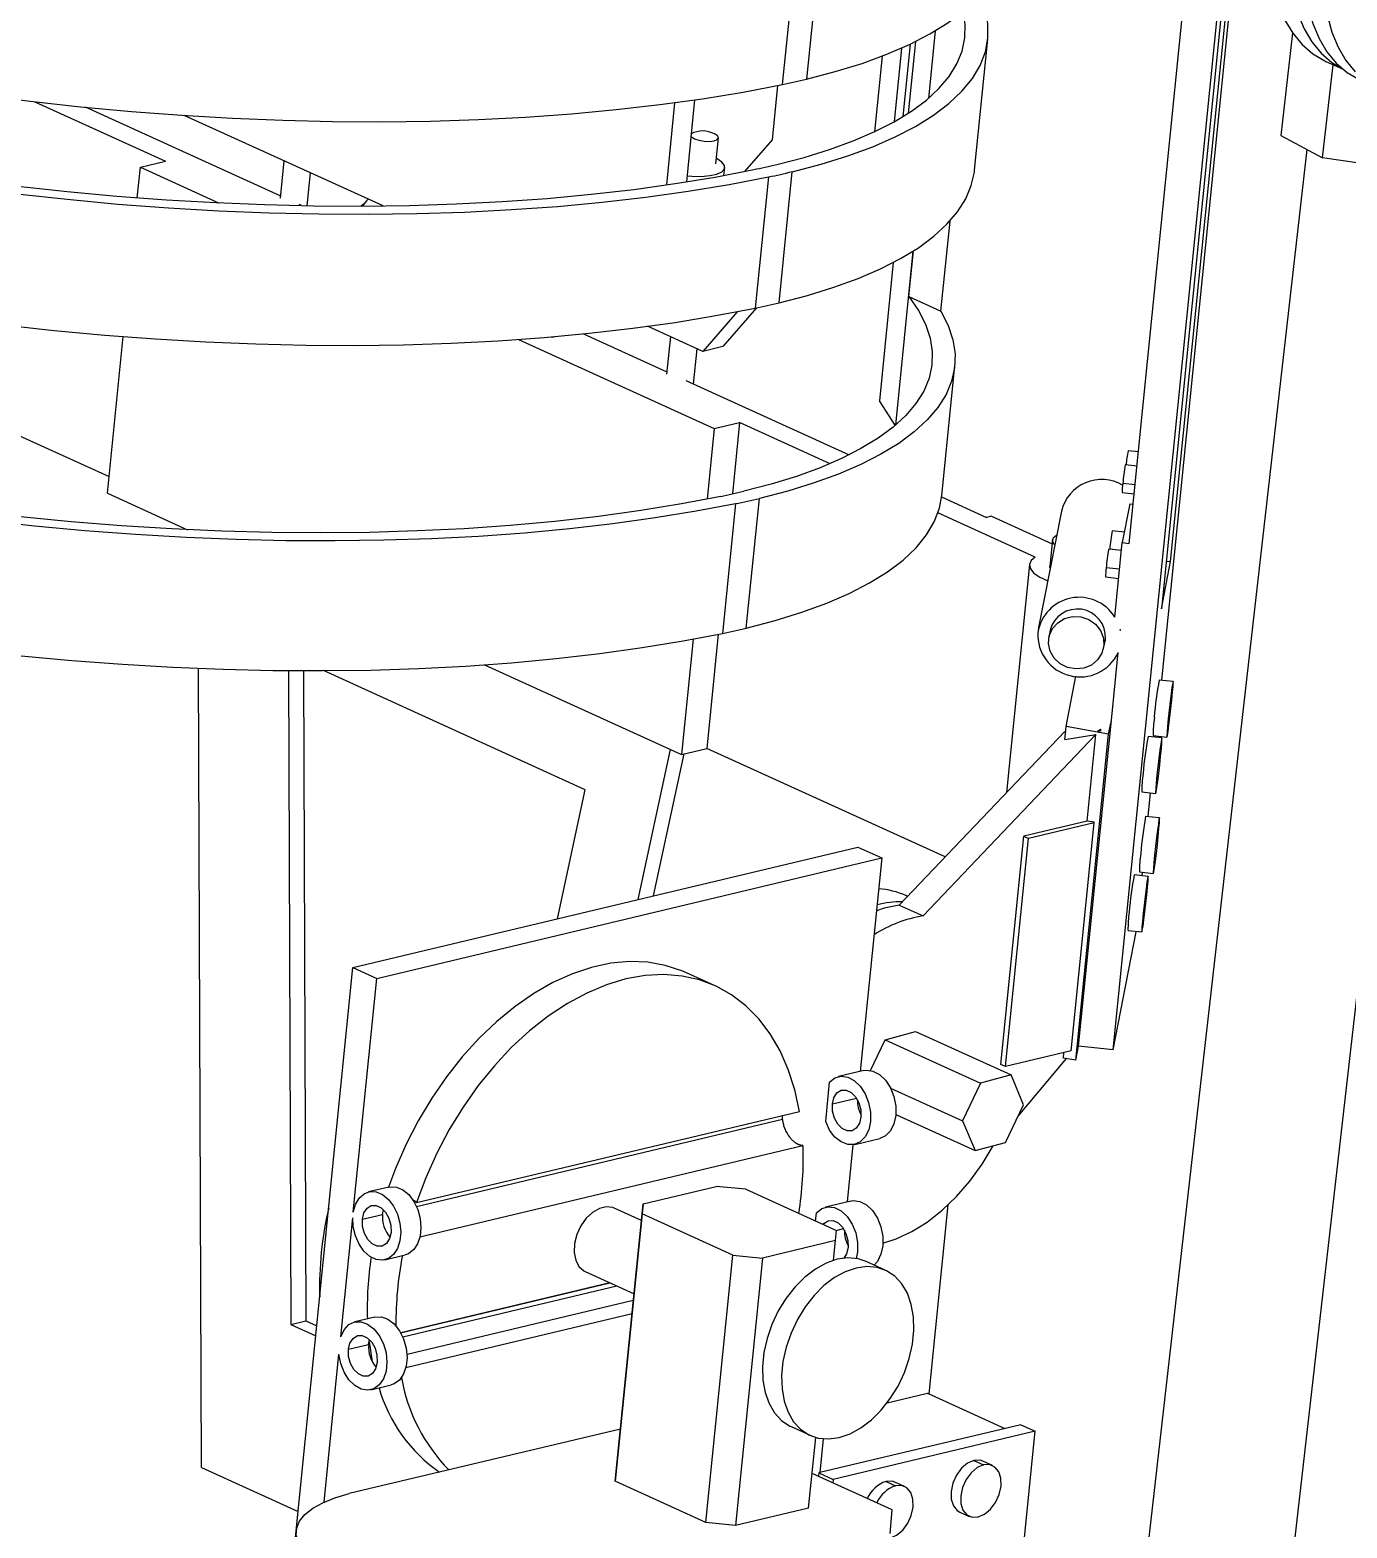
# Model space of a CAD drawing. Header units: inches. Extents: x 0.1 to 8.4, y -6.9 to 10.9.
# Drawn here: x 3.465 to 5.323, y 2.218 to 4.331 of the extents above; entities that cross this region are included whole.
import ezdxf

# ---------------------------------------------------------------- set-up
doc = ezdxf.new("R2010")
doc.units = ezdxf.units.IN
doc.header["$MEASUREMENT"] = 0

msp = doc.modelspace()

# ---------------------------------------------------------------- linework, layer by layer
at = {"color": 7, "linetype": 'Continuous', "lineweight": 25}
for p, q in [((5.0158, 3.6066), (5.2223, 5.657)), ((4.9933, 2.8921), (5.1583, 4.5307)), ((5.1634, 4.5301), (5.0611, 3.5143)), ((5.1739, 4.5289), (5.0615, 3.4134)), ((5.0741, 3.5809), (5.1696, 4.5294)), ((4.527, 4.2539), (4.5457, 4.4389)), ((4.5793, 4.4464), (4.5607, 4.2614)), ((4.7144, 4.3145), (4.7042, 4.2134)), ((4.7421, 4.3295), (4.7325, 4.2343)), ((4.7977, 4.1329), (4.8163, 4.3179)), ((5.2461, 4.3267), (5.2297, 4.1821)), ((4.6673, 4.2939), (4.6566, 4.1872)), ((4.6947, 4.3052), (4.6843, 4.2013)), ((5.2886, 4.1503), (5.3035, 4.2818)), ((5.2932, 4.2865), (5.3166, 4.2758)), ((4.5197, 4.2524), (4.512, 4.1759)), ((3.4724, 4.2295), (3.6567, 4.1456)), ((4.3747, 4.2282), (4.363, 4.1122)), ((4.4029, 4.2322), (4.3912, 4.1165)), ((3.8185, 4.0967), (3.5436, 4.2218)), ((3.9635, 4.0826), (3.6831, 4.2102)), ((4.4327, 4.1419), (4.4364, 4.1787)), ((4.512, 4.1759), (4.4732, 4.1311)), ((5.2297, 4.1821), (5.2886, 4.1503)), ((3.6211, 4.1371), (3.6567, 4.1456)), ((3.8235, 4.1463), (3.8181, 4.0934)), ((5.2665, 4.1622), (4.9791, 1.6386)), ((5.6475, 4.098), (5.2886, 4.1503)), ((3.6168, 4.0942), (3.6211, 4.1371)), ((3.6211, 4.1371), (3.7312, 4.087)), ((3.8566, 4.0829), (3.8613, 4.1291)), ((4.4442, 4.1256), (4.4453, 4.1368)), ((4.507, 4.1235), (4.4883, 3.9385)), ((4.522, 3.9459), (4.5406, 4.1309)), ((3.8484, 4.083), (3.8453, 4.0845)), ((4.7503, 3.9341), (4.7631, 4.0612)), ((4.7108, 4.0186), (4.6861, 3.7734)), ((4.7052, 3.9546), (4.7117, 4.0191)), ((4.683, 4.0027), (4.6634, 3.8076)), ((4.7052, 3.9546), (4.7503, 3.9341)), ((4.4627, 3.9334), (4.4143, 3.8774)), ((4.49, 3.9388), (4.4427, 3.8842)), ((4.4143, 3.8774), (4.3365, 3.9128)), ((3.5748, 3.6772), (3.597, 3.8982)), ((4.1546, 3.8943), (4.4306, 3.7686)), ((4.2009, 3.8979), (4.202, 3.8974)), ((4.202, 3.8974), (4.2061, 3.8983)), ((4.2459, 3.9021), (4.3636, 3.8485)), ((4.3686, 3.8982), (4.3632, 3.8452)), ((3.2055, 3.87), (3.5771, 3.7008)), ((4.4014, 3.8313), (4.4064, 3.881)), ((4.4427, 3.8842), (4.4143, 3.8774)), ((4.7514, 3.674), (4.7699, 3.8569)), ((4.3904, 3.8363), (4.6208, 3.7314)), ((4.6857, 3.7731), (4.6634, 3.8076)), ((4.4306, 3.7686), (4.4206, 3.669)), ((4.4306, 3.7686), (4.4662, 3.7771)), ((4.4662, 3.7771), (4.4561, 3.6763)), ((4.5939, 3.719), (4.4662, 3.7771)), ((5.0288, 3.7355), (5.0141, 3.7371)), ((5.0268, 3.7155), (5.0103, 3.7174)), ((3.5748, 3.6772), (3.6874, 3.6259)), ((5.0059, 3.6783), (5.0229, 3.6764)), ((4.4605, 3.6625), (4.4421, 3.4796)), ((4.4757, 3.4871), (4.4942, 3.67)), ((4.7512, 3.6721), (4.8145, 3.6432)), ((5.0167, 3.6622), (5.006, 3.6077)), ((5.0167, 3.6622), (5.0214, 3.6617)), ((4.8831, 3.5873), (4.746, 3.6497)), ((4.8217, 3.6449), (4.8145, 3.6432)), ((4.8217, 3.6449), (4.9069, 3.6061)), ((4.9201, 3.652), (4.8876, 3.4856)), ((5.009, 3.6226), (4.9919, 3.6245)), ((4.9075, 3.6114), (4.9038, 3.5746)), ((5.0049, 3.5964), (4.9869, 3.5984)), ((4.9955, 3.5027), (5.006, 3.6077)), ((5.006, 3.6077), (5.0158, 3.6066)), ((4.8751, 3.577), (4.8427, 3.2551)), ((5.0611, 3.5143), (5.0741, 3.5809)), ((5.0679, 3.5815), (5.0741, 3.5809)), ((4.9825, 3.5593), (5.001, 3.5572)), ((4.4007, 3.4715), (4.3843, 3.3087)), ((4.4361, 3.4784), (4.4199, 3.3172)), ((4.9044, 3.484), (4.9024, 3.474)), ((4.9797, 3.4589), (4.9817, 3.4689)), ((4.9821, 3.4721), (4.9802, 3.4621)), ((4.9821, 3.4721), (4.9817, 3.4689)), ((5.0031, 3.4852), (5.0036, 3.4851)), ((5.0034, 3.4835), (5.0036, 3.4851)), ((4.9907, 3.3574), (5.0003, 3.4525)), ((3.7074, 2.3031), (3.7033, 3.4303)), ((3.83, 3.4272), (3.8333, 2.5049)), ((3.8514, 3.427), (3.8547, 2.51)), ((4.2486, 3.259), (3.8794, 3.4271)), ((4.1063, 3.4353), (4.3843, 3.3087)), ((4.9267, 3.3484), (4.9405, 3.4191)), ((5.0777, 3.4116), (5.0582, 3.4138)), ((4.6915, 3.0963), (4.9248, 3.3414)), ((4.9248, 3.3299), (4.9267, 3.3484)), ((4.9868, 3.3373), (4.9267, 3.3484)), ((4.9444, 2.8975), (4.9907, 3.3574)), ((4.9713, 3.3422), (4.973, 3.3414)), ((4.973, 3.3414), (4.976, 3.3445)), ((4.9758, 3.3421), (4.973, 3.3414)), ((4.9758, 3.3421), (4.976, 3.3445)), ((4.9868, 3.3373), (4.9907, 3.3574)), ((4.7251, 3.081), (4.9689, 3.3371)), ((4.9248, 3.3299), (4.9689, 3.3371)), ((4.9405, 2.8774), (4.9868, 3.3373)), ((4.9566, 3.2149), (4.9689, 3.3371)), ((5.0618, 3.3321), (5.0423, 3.3342)), ((5.0494, 3.3355), (5.069, 3.3334)), ((5.0536, 3.3351), (5.0534, 3.333)), ((4.3234, 3.1042), (4.369, 3.3157)), ((4.3448, 3.1093), (4.3879, 3.3096)), ((4.3843, 3.3087), (4.4199, 3.3172)), ((4.7561, 3.1642), (4.4199, 3.3172)), ((4.2094, 3.077), (4.2486, 3.259)), ((5.0335, 3.256), (5.0531, 3.2538)), ((5.0455, 3.2546), (5.0421, 3.2211)), ((4.9566, 3.2149), (4.8672, 3.1936)), ((4.9665, 3.2126), (4.8739, 3.1905)), ((4.9341, 2.8907), (4.9665, 3.2126)), ((4.9666, 3.2131), (4.9566, 3.2149)), ((4.9665, 3.2126), (4.9666, 3.2131)), ((5.0585, 3.2193), (5.039, 3.2215)), ((4.8348, 2.8717), (4.8672, 3.1936)), ((4.8672, 3.1936), (4.8739, 3.1905)), ((3.9209, 3.0082), (4.6332, 3.1781)), ((4.6332, 3.1781), (4.6668, 3.1628)), ((4.8415, 2.8686), (4.8739, 3.1905)), ((3.9546, 2.9929), (4.6668, 3.1628)), ((4.6668, 3.1628), (4.6365, 2.8618)), ((5.0424, 3.1367), (5.0228, 3.1389)), ((5.0302, 3.1432), (5.0498, 3.141)), ((5.0342, 3.1428), (5.0337, 3.1377)), ((4.7032, 3.1086), (4.7008, 3.1097)), ((4.6915, 3.0963), (4.7251, 3.081)), ((4.9933, 2.8921), (5.0257, 3.0585)), ((5.0141, 3.0607), (5.0336, 3.0585)), ((5.0258, 3.0594), (5.0257, 3.0585)), ((3.643, 0.2488), (3.9209, 3.0082)), ((3.9209, 3.0082), (3.9546, 2.9929)), ((4.4319, 2.9825), (4.3916, 3.0008)), ((3.9213, 2.6631), (3.9546, 2.9929)), ((4.6716, 2.9065), (4.7145, 2.9179)), ((4.7145, 2.9179), (4.8491, 2.8567)), ((4.651, 2.8631), (4.6716, 2.9065)), ((4.6716, 2.9065), (4.8062, 2.8452)), ((4.9405, 2.8774), (4.9444, 2.8975)), ((4.9933, 2.8921), (4.9444, 2.8975)), ((4.9341, 2.8907), (4.8415, 2.8686)), ((4.9271, 2.8798), (4.8587, 2.7984)), ((4.923, 2.8806), (4.9237, 2.8882)), ((4.9405, 2.8774), (4.923, 2.8806)), ((4.6414, 2.8629), (4.6058, 2.8544)), ((4.8491, 2.8567), (4.8062, 2.8452)), ((4.8415, 2.8686), (4.8348, 2.8717)), ((4.8666, 2.8148), (4.8491, 2.8567)), ((4.5877, 2.791), (4.5933, 2.8466)), ((4.6793, 2.8381), (4.7809, 2.7919)), ((4.8062, 2.8452), (4.7809, 2.7919)), ((4.8412, 2.7615), (4.8666, 2.8148)), ((4.0104, 2.6766), (4.5507, 2.8054)), ((4.5269, 2.7944), (4.527, 2.7997)), ((4.6866, 2.8009), (4.7983, 2.75)), ((4.7809, 2.7919), (4.7983, 2.75)), ((4.0155, 2.6283), (4.5557, 2.7572)), ((4.6261, 2.7582), (4.6179, 2.6777)), ((4.6287, 2.7587), (4.6643, 2.7672)), ((4.7983, 2.75), (4.8412, 2.7615)), ((4.8239, 2.7569), (4.8238, 2.7567)), ((3.9716, 2.6985), (3.9431, 2.6917)), ((4.3302, 2.6749), (4.4334, 2.6995)), ((4.475, 2.6954), (4.4334, 2.6995)), ((4.475, 2.6954), (4.6029, 2.6372)), ((3.9628, 2.6599), (3.9641, 2.6665)), ((4.0082, 2.6788), (4.0068, 2.6784)), ((4.3278, 2.6514), (4.2892, 2.6689)), ((4.2922, 2.2978), (4.3302, 2.6749)), ((4.3302, 2.6749), (4.329, 2.6606)), ((4.6232, 2.6789), (4.5876, 2.6704)), ((4.7602, 2.6734), (4.7334, 2.4068)), ((3.9037, 2.4875), (3.9206, 2.6552)), ((3.9343, 2.6531), (3.9628, 2.6599)), ((4.329, 2.6606), (4.291, 2.2835)), ((4.4569, 2.6024), (4.329, 2.6606)), ((4.5735, 2.6506), (4.5747, 2.6622)), ((4.6017, 2.623), (4.4984, 2.5983)), ((4.5989, 2.5953), (4.6017, 2.623)), ((4.6017, 2.623), (4.6029, 2.6372)), ((3.9659, 2.596), (3.9944, 2.6028)), ((4.4189, 2.2253), (4.4569, 2.6024)), ((4.4569, 2.6024), (4.4984, 2.5983)), ((4.2484, 2.5793), (4.3174, 2.548)), ((4.4984, 2.5983), (4.4604, 2.2212)), ((4.6718, 2.5813), (4.6449, 2.5935)), ((3.9882, 2.4931), (4.2833, 2.5635)), ((3.9519, 2.5151), (3.9234, 2.5083)), ((3.9956, 2.444), (4.3146, 2.52)), ((3.8333, 2.5049), (3.8547, 2.51)), ((3.8333, 2.5049), (3.8686, 2.4888)), ((3.8547, 2.51), (3.87, 2.503)), ((3.9147, 2.4697), (3.9431, 2.4764)), ((3.9431, 2.4764), (3.9445, 2.4831)), ((3.9438, 2.4805), (3.9482, 2.452)), ((3.8802, 2.2541), (3.9012, 2.4629)), ((3.9463, 2.4126), (3.9748, 2.4194)), ((4.6745, 2.3942), (4.7314, 2.4078)), ((4.7314, 2.4078), (4.8406, 2.358)), ((4.2982, 2.3573), (3.9156, 2.2661)), ((4.5388, 2.3606), (4.5658, 2.3484)), ((4.8628, 2.3634), (4.5795, 2.2958)), ((4.883, 2.3542), (4.5981, 2.2862)), ((4.6977, 0.5145), (4.883, 2.3542)), ((4.8628, 2.3634), (4.883, 2.3542)), ((4.5637, 2.2458), (4.5737, 2.3455)), ((4.5843, 2.3435), (4.5795, 2.2958)), ((4.7968, 2.3129), (4.8103, 2.3067)), ((4.8229, 2.3058), (4.8094, 2.3119)), ((3.7074, 2.3031), (3.8437, 2.2411)), ((4.291, 2.2835), (4.2922, 2.2978)), ((4.4189, 2.2253), (4.291, 2.2835)), ((4.6813, 2.2433), (4.5686, 2.2946)), ((4.5779, 2.2954), (4.5774, 2.2906)), ((4.5795, 2.2958), (4.5779, 2.2954)), ((4.5779, 2.2954), (4.5981, 2.2862)), ((4.5981, 2.2862), (4.5976, 2.2814)), ((4.6728, 2.2833), (4.6863, 2.2772)), ((4.6989, 2.2762), (4.6854, 2.2823)), ((4.5637, 2.2458), (4.4604, 2.2212)), ((4.6786, 2.2099), (4.6813, 2.2433)), ((4.7768, 2.2402), (4.7902, 2.2341)), ((4.4604, 2.2212), (4.4189, 2.2253))]:
    msp.add_line(p, q, dxfattribs=at)
at = {"color": 8, "linetype": 'Continuous', "lineweight": 25}
for p, q in [((4.6968, 4.2087), (4.7071, 4.3109)), ((5.1744, 1.5412), (5.4685, 4.1241)), ((5.0241, 3.6892), (5.0068, 3.6912)), ((5.0049, 3.5964), (4.9884, 3.5983)), ((5.0023, 3.5701), (4.9834, 3.5722)), ((4.5971, 2.8158), (4.6311, 2.8239)), ((4.0106, 2.6713), (4.5269, 2.7944)), ((4.6025, 2.6374), (4.6128, 2.6399)), ((4.2833, 2.5635), (3.9883, 2.4931)), ((3.9912, 2.4871), (4.293, 2.5591)), ((4.3164, 2.5384), (3.9972, 2.4623))]:
    msp.add_line(p, q, dxfattribs=at)
at = {"color": 7, "linetype": 'Continuous', "lineweight": 25, "flags": 128}
for points in [[(5.4663, 4.7142), (5.4447, 4.7074), (5.423, 4.6974), (5.4017, 4.6842), (5.3809, 4.6681), (5.3611, 4.6494), (5.3424, 4.6282), (5.3252, 4.605), (5.3098, 4.58), (5.2963, 4.5535), (5.2849, 4.5261), (5.2758, 4.4981), (5.2692, 4.4698), (5.2651, 4.4418), (5.2636, 4.4144), (5.2647, 4.388), (5.2685, 4.363), (5.2747, 4.3398), (5.2835, 4.3187), (5.2945, 4.3), (5.3078, 4.284), (5.323, 4.2709), (5.3399, 4.2609), (5.3412, 4.2603)], [(5.3232, 4.5413), (5.3118, 4.5139), (5.3027, 4.4858), (5.2961, 4.4576), (5.292, 4.4296), (5.2905, 4.4021), (5.2917, 4.3758), (5.2954, 4.3508), (5.3017, 4.3276), (5.3104, 4.3064), (5.3214, 4.2877), (5.3347, 4.2717)], [(5.2171, 4.468), (5.2156, 4.4405), (5.2167, 4.4142), (5.2204, 4.3892), (5.2267, 4.366), (5.2354, 4.3448), (5.2465, 4.3261), (5.2597, 4.3101), (5.2749, 4.297), (5.2919, 4.2871), (5.2932, 4.2865)], [(4.5607, 4.2614), (4.6013, 4.272), (4.6392, 4.2837), (4.6741, 4.2965), (4.7059, 4.3103), (4.7346, 4.3252), (4.7599, 4.3409), (4.7817, 4.3574), (4.8, 4.3747), (4.8147, 4.3928), (4.8257, 4.4114), (4.833, 4.4306), (4.8364, 4.4484)], [(5.244, 4.4557), (5.2425, 4.4283), (5.2436, 4.4019), (5.2473, 4.3769), (5.2536, 4.3537), (5.2624, 4.3326), (5.2734, 4.3139), (5.2866, 4.2979), (5.3018, 4.2848), (5.3164, 4.276)], [(4.5406, 4.1309), (4.5812, 4.1415), (4.6191, 4.1532), (4.654, 4.166), (4.6858, 4.1799), (4.7145, 4.1947), (4.7398, 4.2104), (4.7616, 4.2269), (4.7799, 4.2443), (4.7946, 4.2623), (4.8056, 4.2809), (4.8129, 4.3001), (4.8165, 4.3197), (4.8162, 4.3397), (4.8122, 4.36), (4.8047, 4.3799)], [(4.5186, 4.141), (4.5572, 4.151), (4.5932, 4.1621), (4.6265, 4.1743), (4.6569, 4.1874), (4.6843, 4.2014), (4.7086, 4.2162), (4.7297, 4.2319), (4.7474, 4.2483), (4.7618, 4.2653), (4.7727, 4.283), (4.7802, 4.3011), (4.7841, 4.3197), (4.7845, 4.3387), (4.7815, 4.3572)], [(3.3944, 4.2393), (3.4655, 4.2303), (3.5369, 4.2225), (3.6084, 4.2159), (3.6798, 4.2105), (3.7511, 4.2063), (3.8219, 4.2034), (3.8922, 4.2018), (3.9617, 4.2014), (4.0304, 4.2023), (4.0979, 4.2044), (4.1642, 4.2078), (4.2291, 4.2125), (4.2924, 4.2184), (4.354, 4.2255), (4.4138, 4.2338), (4.4715, 4.2433), (4.527, 4.2539)], [(4.3977, 4.1809), (4.3985, 4.1799), (4.4026, 4.1773), (4.4088, 4.1752), (4.4163, 4.1739), (4.4238, 4.1737), (4.4303, 4.1745), (4.4347, 4.1763), (4.4364, 4.1787), (4.4351, 4.1814), (4.431, 4.1841), (4.431, 4.1841)], [(4.3921, 4.1252), (4.3989, 4.1246), (4.4121, 4.1243), (4.4241, 4.1253), (4.434, 4.1276), (4.4411, 4.1309), (4.4448, 4.135), (4.4449, 4.1396), (4.4414, 4.1444), (4.4345, 4.149), (4.4335, 4.1495)], [(3.4467, 4.0997), (3.518, 4.0919), (3.5894, 4.0853), (3.6608, 4.0799), (3.732, 4.0758), (3.8027, 4.0729), (3.8729, 4.0713), (3.9423, 4.0709), (4.0109, 4.0718), (4.0783, 4.074), (4.1446, 4.0774), (4.2094, 4.082), (4.2726, 4.0879), (4.3341, 4.095), (4.3938, 4.1033), (4.4515, 4.1128), (4.507, 4.1235)], [(3.4484, 4.1106), (3.5181, 4.103), (3.5881, 4.0965), (3.6579, 4.0912), (3.7276, 4.0872), (3.7968, 4.0844), (3.8655, 4.0828), (3.9335, 4.0824), (4.0006, 4.0833), (4.0666, 4.0854), (4.1314, 4.0887), (4.1949, 4.0932), (4.2568, 4.099), (4.317, 4.1059), (4.3754, 4.1141), (4.4318, 4.1233), (4.4862, 4.1338)], [(4.522, 3.9459), (4.5619, 3.9563), (4.5991, 3.9678), (4.6335, 3.9803), (4.665, 3.9938), (4.6933, 4.0083), (4.7185, 4.0236), (4.7404, 4.0398), (4.7588, 4.0567), (4.7738, 4.0743), (4.7853, 4.0925), (4.7931, 4.1112), (4.7974, 4.1304), (4.7977, 4.1329)], [(3.9366, 4.0857), (3.9358, 4.0851), (3.9327, 4.0824)], [(4.7052, 3.9546), (4.7186, 3.9351), (4.7286, 3.9156), (4.7351, 3.8962), (4.7381, 3.877), (4.7376, 3.8581), (4.7335, 3.8396), (4.726, 3.8215), (4.715, 3.804), (4.7006, 3.787), (4.6828, 3.7706), (4.6618, 3.755), (4.6375, 3.7402), (4.6102, 3.7263), (4.5798, 3.7132), (4.5466, 3.7011), (4.5107, 3.69), (4.4721, 3.68)], [(3.4281, 3.9147), (3.4994, 3.9069), (3.5708, 3.9003), (3.6422, 3.8949), (3.7133, 3.8908), (3.7841, 3.8879), (3.8543, 3.8863), (3.9237, 3.8859), (3.9923, 3.8868), (4.0597, 3.889), (4.1259, 3.8924), (4.1907, 3.897), (4.254, 3.9029), (4.3155, 3.91), (4.3752, 3.9183), (4.4328, 3.9278), (4.4883, 3.9385)], [(4.7503, 3.9341), (4.7605, 3.9139), (4.7672, 3.8938), (4.7702, 3.874), (4.7696, 3.8544), (4.7653, 3.8352), (4.7575, 3.8165), (4.746, 3.7983), (4.731, 3.7807), (4.7126, 3.7638), (4.6907, 3.7477), (4.6656, 3.7323), (4.6372, 3.7179), (4.6057, 3.7044), (4.5713, 3.6918), (4.5341, 3.6804), (4.4942, 3.67)], [(4.4605, 3.6625), (4.405, 3.6519), (4.3474, 3.6424), (4.2877, 3.6341), (4.2262, 3.627), (4.1629, 3.6211), (4.0981, 3.6164), (4.0319, 3.613), (3.9645, 3.6109), (3.8959, 3.61), (3.8265, 3.6103), (3.7563, 3.612), (3.6855, 3.6149), (3.6144, 3.619), (3.543, 3.6244), (3.4716, 3.6309), (3.4003, 3.6388)], [(4.4397, 3.6728), (4.3844, 3.6622), (4.3268, 3.6528), (4.2673, 3.6446), (4.2058, 3.6376), (4.1426, 3.6318), (4.0779, 3.6273), (4.0117, 3.6241), (3.9443, 3.6221), (3.8758, 3.6214), (3.8064, 3.622), (3.7364, 3.6239), (3.6657, 3.627), (3.5947, 3.6315), (3.5235, 3.6371), (3.4523, 3.6441)], [(4.4757, 3.4871), (4.5164, 3.4976), (4.5542, 3.5094), (4.5891, 3.5222), (4.621, 3.536), (4.6496, 3.5508), (4.6749, 3.5665), (4.6968, 3.5831), (4.7151, 3.6004), (4.7298, 3.6184), (4.7408, 3.637), (4.7481, 3.6562), (4.7514, 3.674)], [(4.9108, 3.6044), (4.9096, 3.6057), (4.9075, 3.6105), (4.9091, 3.615), (4.9135, 3.6185)], [(4.8831, 3.5873), (4.8773, 3.5823), (4.8751, 3.5767), (4.8765, 3.5707), (4.8815, 3.5647), (4.8899, 3.5588), (4.9009, 3.5537)], [(4.9043, 3.5714), (4.9037, 3.5737), (4.9038, 3.5746)], [(4.9802, 3.4621), (4.9774, 3.4515), (4.9713, 3.4421), (4.9626, 3.435), (4.9519, 3.4306), (4.9403, 3.4295), (4.9288, 3.4316), (4.9183, 3.4368), (4.9099, 3.4447), (4.9042, 3.4545), (4.9018, 3.4653), (4.903, 3.4763), (4.9074, 3.4864), (4.9149, 3.4947), (4.9247, 3.5005), (4.936, 3.5033), (4.9477, 3.5028), (4.9588, 3.4991), (4.9684, 3.4925), (4.9755, 3.4836), (4.9795, 3.4731), (4.9802, 3.4621)], [(3.4531, 3.448), (3.5246, 3.4414), (3.596, 3.4361), (3.6671, 3.4319), (3.7379, 3.429), (3.8081, 3.4274), (3.8775, 3.4271), (3.946, 3.4279), (4.0135, 3.4301), (4.0797, 3.4335), (4.1445, 3.4382), (4.2078, 3.444), (4.2693, 3.4511), (4.329, 3.4595), (4.3866, 3.4689), (4.4421, 3.4796)], [(5.0759, 3.3858), (5.077, 3.3965), (5.0776, 3.4049), (5.0779, 3.4101), (5.0777, 3.4116), (5.0771, 3.4093), (5.0761, 3.4034), (5.0748, 3.3944), (5.0734, 3.3833), (5.072, 3.3712), (5.0708, 3.3592)], [(5.0708, 3.3592), (5.0697, 3.3485), (5.0691, 3.3401), (5.0688, 3.3349), (5.069, 3.3334), (5.0696, 3.3357), (5.0706, 3.3416), (5.0719, 3.3505), (5.0733, 3.3616), (5.0747, 3.3738), (5.0759, 3.3858)], [(5.06, 3.3062), (5.0611, 3.317), (5.0617, 3.3253), (5.062, 3.3305), (5.0618, 3.332), (5.0612, 3.3297), (5.0602, 3.3238), (5.0589, 3.3149), (5.0575, 3.3038), (5.0561, 3.2916), (5.0549, 3.2796)], [(5.0549, 3.2796), (5.0538, 3.2689), (5.0532, 3.2605), (5.0529, 3.2553), (5.0531, 3.2538), (5.0537, 3.2561), (5.0547, 3.262), (5.056, 3.271), (5.0574, 3.2821), (5.0588, 3.2942), (5.06, 3.3062)], [(5.0567, 3.1935), (5.0578, 3.2042), (5.0584, 3.2126), (5.0587, 3.2178), (5.0585, 3.2193), (5.0578, 3.217), (5.0569, 3.211), (5.0556, 3.2021), (5.0542, 3.191), (5.0528, 3.1789), (5.0515, 3.1669)], [(5.0515, 3.1669), (5.0505, 3.1561), (5.0499, 3.1478), (5.0496, 3.1426), (5.0498, 3.1411), (5.0504, 3.1434), (5.0514, 3.1493), (5.0527, 3.1582), (5.0541, 3.1693), (5.0555, 3.1815), (5.0567, 3.1935)], [(5.0406, 3.1109), (5.0416, 3.1216), (5.0423, 3.13), (5.0425, 3.1352), (5.0423, 3.1367), (5.0417, 3.1344), (5.0407, 3.1285), (5.0395, 3.1195), (5.0381, 3.1085), (5.0367, 3.0963), (5.0354, 3.0843)], [(5.0354, 3.0843), (5.0344, 3.0736), (5.0337, 3.0652), (5.0335, 3.06), (5.0337, 3.0585), (5.0343, 3.0608), (5.0353, 3.0667), (5.0365, 3.0757), (5.0379, 3.0868), (5.0393, 3.0989), (5.0406, 3.1109)], [(4.6915, 3.0963), (4.6703, 3.0918), (4.6593, 3.0881)], [(4.3916, 3.0008), (4.3849, 3.0037), (4.3614, 3.0113), (4.3367, 3.0156), (4.311, 3.0166), (4.2845, 3.0142), (4.2576, 3.0084), (4.2304, 2.9994), (4.2031, 2.9871), (4.1761, 2.9717), (4.1496, 2.9534), (4.1238, 2.9323), (4.0989, 2.9086), (4.0752, 2.8824), (4.0528, 2.8542), (4.0321, 2.824), (4.0131, 2.7922), (3.9961, 2.759), (3.9811, 2.7248), (3.9713, 2.6985)], [(4.5507, 2.8054), (4.5441, 2.8359), (4.535, 2.8645), (4.5234, 2.8909), (4.5095, 2.9148), (4.4934, 2.936), (4.4752, 2.9544), (4.455, 2.9697), (4.4332, 2.9819), (4.4099, 2.9907), (4.3853, 2.9962), (4.3596, 2.9983), (4.333, 2.9969), (4.3059, 2.9921), (4.2784, 2.9839), (4.2509, 2.9723), (4.2235, 2.9576), (4.1965, 2.9398), (4.1702, 2.9191), (4.1448, 2.8957), (4.1205, 2.8698), (4.0976, 2.8417), (4.0763, 2.8115), (4.0568, 2.7796), (4.0392, 2.7463), (4.0237, 2.7118), (4.0104, 2.6766)], [(4.5933, 2.8466), (4.6007, 2.8525), (4.6095, 2.855), (4.6188, 2.8538), (4.628, 2.8489), (4.6364, 2.8409), (4.6434, 2.8302), (4.6483, 2.8177), (4.6509, 2.8044), (4.6509, 2.7913), (4.6484, 2.7793), (4.6434, 2.7694), (4.6365, 2.7623), (4.6281, 2.7586), (4.6189, 2.7585), (4.6096, 2.7622), (4.6008, 2.7692), (4.5933, 2.779), (4.5877, 2.791)], [(4.6414, 2.8629), (4.6451, 2.8635), (4.6544, 2.8623), (4.6636, 2.8574), (4.672, 2.8494), (4.679, 2.8387), (4.6839, 2.8262), (4.6865, 2.8129), (4.6865, 2.7997), (4.684, 2.7878), (4.679, 2.7779), (4.6721, 2.7708), (4.6643, 2.7672)], [(4.5971, 2.8158), (4.5992, 2.8246), (4.6036, 2.8314), (4.6096, 2.8351), (4.6165, 2.8353), (4.6235, 2.8322), (4.6298, 2.8259), (4.6345, 2.8173), (4.6372, 2.8074), (4.6374, 2.7974)], [(4.6374, 2.7974), (4.6353, 2.7885), (4.6309, 2.7818), (4.6249, 2.7781), (4.618, 2.7778), (4.611, 2.781), (4.6047, 2.7873), (4.6, 2.7959), (4.5973, 2.8058), (4.5971, 2.8158)], [(4.6685, 2.6194), (4.6871, 2.6255), (4.7092, 2.6358), (4.7309, 2.6493), (4.752, 2.6659), (4.7721, 2.6852), (4.791, 2.707), (4.8083, 2.731), (4.8238, 2.7567)], [(3.9213, 2.6631), (3.9245, 2.6741), (3.9297, 2.683), (3.9367, 2.6891), (3.9449, 2.6921), (3.9538, 2.6917), (3.9627, 2.6879), (3.9711, 2.6811), (3.9783, 2.6716), (3.9838, 2.6602), (3.9873, 2.6476), (3.9884, 2.6348), (3.9872, 2.6226), (3.9837, 2.6119), (3.9781, 2.6035), (3.9709, 2.5979), (3.9625, 2.5955), (3.9535, 2.5965), (3.9447, 2.6008), (3.9365, 2.6082), (3.9295, 2.6181), (3.9244, 2.6298), (3.9213, 2.6425), (3.9206, 2.6552)], [(3.9716, 2.6985), (3.9734, 2.6989), (3.9823, 2.6985), (3.9912, 2.6947), (3.9996, 2.6879), (4.0068, 2.6784), (4.0123, 2.667), (4.0158, 2.6544), (4.0169, 2.6416), (4.0157, 2.6294), (4.0122, 2.6187), (4.0066, 2.6103), (3.9994, 2.6046), (3.9944, 2.6028)], [(3.9343, 2.6531), (3.9365, 2.662), (3.9408, 2.6687), (3.9468, 2.6724), (3.9537, 2.6726), (3.9607, 2.6695), (3.967, 2.6632), (3.9717, 2.6546), (3.9744, 2.6447), (3.9747, 2.6347)], [(4.2892, 2.6689), (4.2873, 2.6697), (4.2783, 2.6709), (4.2686, 2.6685), (4.2589, 2.6629), (4.2499, 2.6545), (4.2424, 2.6437), (4.2368, 2.6315), (4.2336, 2.6188), (4.233, 2.6065), (4.2351, 2.5954), (4.2396, 2.5865), (4.2464, 2.5804), (4.2484, 2.5793)], [(4.5747, 2.6622), (4.5821, 2.6684), (4.5909, 2.6709), (4.6003, 2.6698), (4.6095, 2.6651), (4.618, 2.657), (4.625, 2.6463), (4.63, 2.6338), (4.6326, 2.6204), (4.6326, 2.6072), (4.6309, 2.5978)], [(4.6232, 2.6789), (4.6265, 2.6794), (4.6359, 2.6783), (4.6451, 2.6735), (4.6536, 2.6655), (4.6606, 2.6548), (4.6656, 2.6423), (4.6682, 2.6289), (4.6682, 2.6157), (4.6657, 2.6037), (4.6607, 2.5937), (4.656, 2.5885)], [(3.9747, 2.6347), (3.9725, 2.6258), (3.9682, 2.6191), (3.9622, 2.6154), (3.9552, 2.6151), (3.9482, 2.6183), (3.942, 2.6246), (3.9372, 2.6332), (3.9346, 2.6431), (3.9343, 2.6531)], [(4.584, 2.6458), (4.5853, 2.6473), (4.5913, 2.651), (4.5982, 2.6513), (4.6052, 2.6481), (4.6115, 2.6418), (4.6162, 2.6332), (4.6189, 2.6233), (4.6192, 2.6134)], [(4.6192, 2.6134), (4.617, 2.6045), (4.6131, 2.5983)], [(4.6449, 2.5935), (4.6333, 2.5974), (4.619, 2.5987), (4.6039, 2.5967), (4.5885, 2.5914), (4.5732, 2.583), (4.5584, 2.5717), (4.5445, 2.5579), (4.5319, 2.5418), (4.5209, 2.524), (4.5119, 2.5049), (4.5051, 2.485), (4.5006, 2.465), (4.4986, 2.4452), (4.4991, 2.4263), (4.5022, 2.4088), (4.5078, 2.3932), (4.5156, 2.3799), (4.5255, 2.3692), (4.5372, 2.3614), (4.5388, 2.3606)], [(4.6067, 2.3453), (4.6221, 2.3505), (4.6374, 2.3589), (4.6523, 2.3702), (4.6661, 2.384), (4.6787, 2.4001), (4.6897, 2.4179), (4.6987, 2.437), (4.7056, 2.4569), (4.7101, 2.477), (4.712, 2.4967), (4.7115, 2.5156), (4.7084, 2.5331), (4.7029, 2.5487), (4.6951, 2.5621), (4.6852, 2.5728), (4.6734, 2.5805), (4.6602, 2.5851), (4.6459, 2.5864), (4.6308, 2.5844), (4.6154, 2.5791), (4.6001, 2.5708), (4.5853, 2.5595), (4.5714, 2.5456), (4.5588, 2.5296), (4.5479, 2.5118), (4.5388, 2.4926), (4.532, 2.4728), (4.5275, 2.4527), (4.5255, 2.433), (4.5261, 2.4141), (4.5291, 2.3966), (4.5347, 2.3809), (4.5425, 2.3676), (4.5524, 2.3569), (4.5641, 2.3492), (4.5773, 2.3446), (4.5917, 2.3433), (4.6067, 2.3453)], [(3.9519, 2.5151), (3.961, 2.5154), (3.9702, 2.5121), (3.9789, 2.5055), (3.9865, 2.496), (3.9924, 2.4844), (3.996, 2.4715), (3.9973, 2.4583), (3.996, 2.4458), (3.9924, 2.4349), (3.9865, 2.4263), (3.9789, 2.4208), (3.9748, 2.4194)], [(3.9037, 2.4875), (3.9085, 2.4974), (3.9152, 2.5045), (3.9234, 2.5083), (3.9325, 2.5086), (3.9417, 2.5053), (3.9505, 2.4987), (3.958, 2.4892), (3.9639, 2.4776), (3.9676, 2.4647), (3.9688, 2.4516), (3.9676, 2.439), (3.9639, 2.4281), (3.958, 2.4195), (3.9504, 2.414), (3.9417, 2.412), (3.9325, 2.4135), (3.9234, 2.4186), (3.9152, 2.4267), (3.9085, 2.4374), (3.9037, 2.4497), (3.9012, 2.4629)], [(3.9147, 2.4697), (3.9168, 2.4785), (3.9212, 2.4852), (3.9272, 2.489), (3.9341, 2.4892), (3.9411, 2.486), (3.9474, 2.4798), (3.9521, 2.4712), (3.9548, 2.4613), (3.955, 2.4513)], [(3.955, 2.4513), (3.9529, 2.4424), (3.9485, 2.4357), (3.9425, 2.432), (3.9356, 2.4317), (3.9286, 2.4349), (3.9223, 2.4412), (3.9176, 2.4498), (3.9149, 2.4597), (3.9147, 2.4697)], [(4.7968, 2.3129), (4.7878, 2.309), (4.7793, 2.3019), (4.7722, 2.2922), (4.7671, 2.281), (4.7646, 2.2693), (4.7649, 2.2583), (4.7679, 2.249), (4.7733, 2.2423), (4.7768, 2.2402)], [(4.8103, 2.3067), (4.8013, 2.3028), (4.7928, 2.2957), (4.7857, 2.2861), (4.7806, 2.2749), (4.7781, 2.2632), (4.7783, 2.2521), (4.7813, 2.2428), (4.7868, 2.2362), (4.7942, 2.2329), (4.8028, 2.2332)], [(4.8094, 2.3119), (4.8054, 2.3132), (4.7968, 2.3129)], [(4.8028, 2.2332), (4.8118, 2.2371), (4.8203, 2.2442), (4.8274, 2.2538), (4.8325, 2.265), (4.835, 2.2767), (4.8348, 2.2878), (4.8318, 2.2971), (4.8263, 2.3037), (4.8189, 2.307), (4.8103, 2.3067)], [(4.6854, 2.2823), (4.6814, 2.2836), (4.6728, 2.2833)], [(3.9092, 2.1455), (3.89, 2.1551), (3.8737, 2.1652), (3.8606, 2.1756), (3.8506, 2.1862), (3.8441, 2.1969), (3.8411, 2.2074), (3.8417, 2.2177), (3.8457, 2.2275), (3.8533, 2.2368), (3.8643, 2.2455), (3.8784, 2.2533), (3.8956, 2.2602), (3.9156, 2.2661)], [(4.6789, 2.2036), (4.6878, 2.2075), (4.6963, 2.2146), (4.7034, 2.2243), (4.7085, 2.2355), (4.711, 2.2472), (4.7108, 2.2582), (4.7078, 2.2675), (4.7023, 2.2741), (4.6949, 2.2775), (4.6863, 2.2772)]]:
    msp.add_lwpolyline(points, dxfattribs=at)
at = {"color": 7, "linetype": 'Continuous', "lineweight": 25}
for centre, radius, start, end in [((4.2994, 5.3586), 1.1278, 281.6433, 283.3939), ((4.4143, 4.1531), 0.0352, 61.6284, 117.599), ((4.2669, 5.198), 1.0865, 281.643, 283.3939), ((4.2793, 5.2281), 1.1278, 281.6433, 283.3939), ((3.9783, 4.0536), 0.0526, 132.8972, 146.8591), ((4.2607, 5.0431), 1.1278, 281.6433, 283.3939), ((5.2255, 3.6971), 0.2151, 169.2765, 174.6194), ((5.2552, 3.6715), 0.2492, 169.3888, 175.4725), ((4.2204, 4.737), 1.0865, 281.643, 283.3939), ((4.9769, 3.6383), 0.0584, 59.4789, 166.4609), ((5.0714, 3.6802), 0.0655, 170.3982, 181.7311), ((4.2329, 4.7672), 1.1278, 281.6433, 283.3939), ((5.2369, 3.5786), 0.2493, 169.389, 175.4714), ((5.2321, 3.5525), 0.2495, 169.3927, 175.4695), ((5.048, 3.5612), 0.0655, 170.4019, 181.7292), ((4.9453, 3.4713), 0.0592, 32.0607, 170.7021), ((4.9427, 3.4745), 0.0395, 356.4781, 166.1089), ((4.2145, 4.5842), 1.1278, 281.6433, 283.3939), ((4.9463, 3.4777), 0.0595, 176.9267, 335.0209), ((4.9515, 3.473), 0.053, 11.4563, 13.2869), ((5.5312, 3.3243), 0.4815, 169.281, 175.5794), ((5.2287, 3.3362), 0.1792, 171.9268, 180.2061), ((5.5152, 3.2447), 0.4813, 169.2803, 175.581), ((5.2128, 3.2566), 0.1792, 171.9263, 180.2048), ((5.512, 3.1319), 0.4814, 169.2814, 175.5804), ((5.2095, 3.1439), 0.1793, 171.9272, 180.203), ((5.4956, 3.0494), 0.4812, 169.2795, 175.5818), ((4.6552, 3.0086), 0.1109, 65.6839, 86.253), ((4.6948, 2.9641), 0.137, 89.4596, 104.6288), ((5.1932, 3.0613), 0.1792, 171.9243, 180.2068), ((4.7541, 2.902), 0.1814, 99.1899, 122.7738), ((4.6756, 2.8205), 0.0431, 178.5917, 208.2305), ((4.082, 2.7391), 0.4741, 350.5764, 2.1869), ((4.3607, 2.5578), 0.4868, 166.8073, 181.69), ((4.0033, 2.6556), 0.0407, 173.9977, 222.6196), ((4.6573, 2.6365), 0.0431, 178.5917, 208.2305), ((4.4112, 2.5277), 0.4701, 171.2074, 181.8359), ((4.4655, 2.5085), 0.4839, 168.8751, 180.6962), ((3.9837, 2.4722), 0.0407, 173.9994, 222.6178), ((4.1673, 2.4757), 0.2181, 196.0715, 235.2565), ((4.235, 2.4738), 0.2496, 190.1377, 224.2432), ((4.6875, 2.2407), 0.0451, 108.9734, 155.7463), ((4.7009, 2.2346), 0.0451, 108.9734, 155.7463)]:
    msp.add_arc(centre, radius, start, end, dxfattribs=at)
for start_param, end_param in [(3.322189, 3.375499), (4.394051, 4.48725)]:
    msp.add_ellipse((4.9677, 3.3788), major_axis=(0.0471, 0.033), ratio=0.585497, start_param=start_param, end_param=end_param, dxfattribs=at)
for points, knots in [([(4.5557, 2.7572), (4.5554, 2.7572), (4.5547, 2.7572), (4.5536, 2.7573), (4.5525, 2.7575), (4.5513, 2.7578), (4.5502, 2.7582), (4.549, 2.7586), (4.5479, 2.7592), (4.5467, 2.7598), (4.5456, 2.7606), (4.5445, 2.7614), (4.5433, 2.7623), (4.5422, 2.7632), (4.5411, 2.7643), (4.54, 2.7653), (4.539, 2.7665), (4.538, 2.7677), (4.5359, 2.7704), (4.5331, 2.7748), (4.5307, 2.78), (4.5292, 2.7838), (4.5284, 2.7864), (4.5278, 2.789), (4.5272, 2.7917), (4.527, 2.7935), (4.5269, 2.7944)], [0, 0, 0, 0, 0.029554, 0.059076, 0.088572, 0.118043, 0.147492, 0.176924, 0.206339, 0.235743, 0.265138, 0.294526, 0.323912, 0.353298, 0.382687, 0.412083, 0.441488, 0.470905, 0.500338, 0.623838, 0.750139, 0.795653, 0.843389, 0.893354, 0.945556, 1, 1, 1, 1]), ([(4.0046, 2.6812), (4.0055, 2.6808), (4.0077, 2.6797), (4.0094, 2.6777), (4.0104, 2.6766)], [0, 0, 0, 0, 0.397502, 1, 1, 1, 1])]:
    msp.add_open_spline(points, degree=3, knots=knots, dxfattribs=at)

doc.saveas('drawing.dxf')
